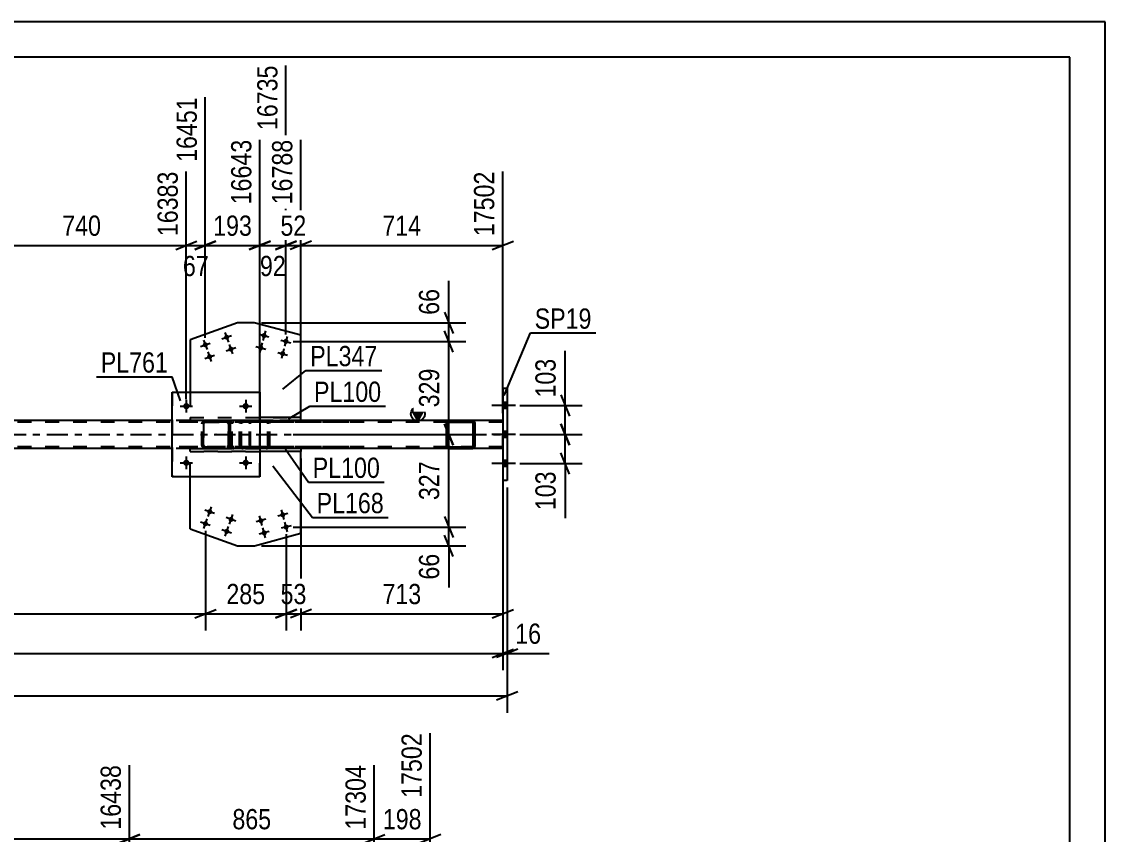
# Model space of a CAD drawing. Header units: millimetres. Extents: x 0 to 841, y 0 to 594.
# Drawn here: x 687.8 to 841, y 479.1 to 594 of the extents above; entities that cross this region are included whole.
import ezdxf

# ---------------------------------------------------------------- set-up
doc = ezdxf.new("R2010")
doc.units = ezdxf.units.MM
doc.linetypes.add('DXK_LINE_DOT2', pattern=[3.9198, 1.9599, -1.9599])
doc.linetypes.add('DXK_LINE_DOT3', pattern=[5.9187, 2.979, -0.9799, 0.9799, -0.9799])
doc.styles.add('Arial Narrow', font='ARIALN.TTF', dxfattribs={"height": 0.2})

# ---------------------------------------------------------------- blocks, each defined once
blk = doc.blocks.new('Unknown-122570569-1133')
at = {"color": 5, "linetype": 'Continuous'}
for p, q in [((841, 594), (0, 594)), ((841, 0), (841, 594)), ((836, 589), (5, 589)), ((836, 5), (836, 589))]:
    blk.add_line(p, q, dxfattribs=at)
blk = doc.blocks.new('Bolt-122570569-3919 - 3910')
at = {"linetype": 'Continuous'}
for points in [[(710.62, 531.62), (710.63, 531.72), (710.66, 531.8), (710.71, 531.88), (710.77, 531.95), (710.84, 532.01), (710.93, 532.04), (711.02, 532.06), (711.11, 532.06), (711.2, 532.04), (711.28, 532.01), (711.36, 531.95), (711.42, 531.88), (711.46, 531.8), (711.49, 531.72), (711.5, 531.62), (711.49, 531.53), (711.46, 531.45), (711.42, 531.37), (711.36, 531.3), (711.28, 531.24), (711.2, 531.21), (711.11, 531.19), (711.02, 531.19), (710.93, 531.21), (710.84, 531.24), (710.77, 531.3), (710.71, 531.37), (710.66, 531.45), (710.63, 531.53)], [(719.02, 531.62), (719.03, 531.72), (719.06, 531.8), (719.11, 531.88), (719.17, 531.95), (719.24, 532.01), (719.33, 532.04), (719.42, 532.06), (719.51, 532.06), (719.6, 532.04), (719.68, 532.01), (719.76, 531.95), (719.82, 531.88), (719.86, 531.8), (719.89, 531.72), (719.9, 531.62), (719.89, 531.53), (719.86, 531.45), (719.82, 531.37), (719.76, 531.3), (719.68, 531.24), (719.6, 531.21), (719.51, 531.19), (719.42, 531.19), (719.33, 531.21), (719.24, 531.24), (719.17, 531.3), (719.11, 531.37), (719.06, 531.45), (719.03, 531.53)]]:
    blk.add_hatch(color=1, dxfattribs=at).paths.add_polyline_path(points)
at = {"color": 1, "linetype": 'Continuous'}
for p, q in [((711.06, 532.5), (711.06, 530.74)), ((719.46, 532.5), (719.46, 530.74)), ((710.18, 531.62), (711.94, 531.62)), ((718.58, 531.62), (720.34, 531.62))]:
    blk.add_line(p, q, dxfattribs=at)
blk = doc.blocks.new('Part-122570569-3924 - 3910')
at = {"color": 2, "linetype": 'Continuous'}
for p, q in [((709.06, 529.62), (709.06, 541.62)), ((709.06, 541.62), (709.06, 541.62)), ((709.06, 541.62), (721.46, 541.62)), ((721.46, 541.62), (721.46, 529.62)), ((709.06, 529.62), (709.06, 529.62)), ((721.46, 529.62), (709.06, 529.62))]:
    blk.add_line(p, q, dxfattribs=at)
at = {"color": 7, "linetype": 'DXK_LINE_DOT2'}
for p, q in [((709.06, 541.62), (709.06, 529.62)), ((709.06, 541.62), (709.06, 541.62)), ((721.46, 529.62), (721.46, 541.62)), ((709.06, 529.62), (709.06, 529.62))]:
    blk.add_line(p, q, dxfattribs=at)
blk = doc.blocks.new('Part-122570569-3925 - 3910')
at = {"color": 7, "linetype": 'DXK_LINE_DOT2'}
for p, q in [((713.26, 537.14), (713.29, 537.33)), ((713.3, 537.33), (713.26, 537.14)), ((713.26, 534.1), (713.26, 537.14)), ((713.26, 537.14), (713.26, 537.14)), ((713.26, 534.1), (713.26, 537.14)), ((713.5, 537.14), (713.52, 537.24)), ((713.52, 537.24), (713.5, 537.14)), ((713.5, 534.1), (713.5, 537.14)), ((713.5, 537.14), (713.5, 537.14)), ((713.5, 537.14), (713.5, 534.1)), ((713.52, 537.24), (713.57, 537.31)), ((713.57, 537.31), (713.52, 537.24)), ((713.55, 537.59), (713.74, 537.62)), ((713.74, 537.62), (713.56, 537.59)), ((713.57, 537.31), (713.65, 537.37)), ((713.65, 537.37), (713.57, 537.31)), ((713.65, 537.37), (713.74, 537.38)), ((713.74, 537.38), (713.65, 537.37)), ((713.74, 537.62), (716.78, 537.62)), ((713.74, 537.62), (713.74, 537.62)), ((713.74, 537.62), (716.78, 537.62)), ((713.74, 537.38), (716.78, 537.38)), ((713.74, 537.38), (713.74, 537.38)), ((716.78, 537.38), (713.74, 537.38)), ((716.78, 537.62), (716.78, 537.62)), ((716.78, 537.62), (716.96, 537.59)), ((716.97, 537.59), (716.78, 537.62)), ((716.78, 537.38), (716.78, 537.38)), ((716.78, 537.38), (716.87, 537.37)), ((716.87, 537.37), (716.78, 537.38)), ((716.87, 537.37), (716.87, 537.37)), ((716.87, 537.37), (716.95, 537.31)), ((716.95, 537.31), (716.87, 537.37)), ((716.95, 537.31), (717, 537.24)), ((717, 537.24), (716.95, 537.31)), ((717, 537.24), (717.02, 537.14)), ((717.02, 537.14), (717, 537.24)), ((717.02, 534.1), (717.02, 537.14)), ((717.02, 537.14), (717.02, 537.14)), ((717.02, 537.14), (717.02, 534.1)), ((717.22, 537.33), (717.26, 537.14)), ((717.26, 537.14), (717.23, 537.33)), ((717.26, 534.1), (717.26, 537.14)), ((717.26, 537.14), (717.26, 537.14)), ((717.26, 537.14), (717.26, 534.1)), ((713.26, 534.1), (713.26, 534.1)), ((713.29, 533.92), (713.26, 534.1)), ((713.26, 534.1), (713.3, 533.92)), ((713.5, 534.1), (713.5, 534.1)), ((713.52, 534.01), (713.5, 534.1)), ((713.5, 534.1), (713.52, 534.01)), ((713.57, 533.93), (713.52, 534.01)), ((713.52, 534.01), (713.57, 533.93)), ((713.55, 533.66), (713.56, 533.66)), ((713.74, 533.62), (713.55, 533.66)), ((713.56, 533.66), (713.74, 533.62)), ((713.65, 533.88), (713.57, 533.93)), ((713.57, 533.93), (713.65, 533.88)), ((713.74, 533.86), (713.65, 533.88)), ((713.65, 533.88), (713.74, 533.86)), ((713.74, 533.86), (716.78, 533.86)), ((713.74, 533.86), (713.74, 533.86)), ((713.74, 533.86), (716.78, 533.86)), ((713.74, 533.62), (716.78, 533.62)), ((713.74, 533.62), (713.74, 533.62)), ((713.74, 533.62), (716.78, 533.62)), ((716.87, 533.88), (716.78, 533.86)), ((716.78, 533.86), (716.87, 533.88)), ((716.78, 533.86), (716.78, 533.86)), ((716.96, 533.66), (716.78, 533.62)), ((716.78, 533.62), (716.97, 533.66)), ((716.78, 533.62), (716.78, 533.62)), ((716.95, 533.93), (716.87, 533.88)), ((716.87, 533.88), (716.95, 533.93)), ((717, 534.01), (716.95, 533.93)), ((716.95, 533.93), (717, 534.01)), ((717.02, 534.1), (717, 534.01)), ((717, 534.01), (717.02, 534.1)), ((717.02, 534.1), (717.02, 534.1)), ((717.26, 534.1), (717.22, 533.92)), ((717.23, 533.92), (717.26, 534.1)), ((717.26, 534.1), (717.26, 534.1))]:
    blk.add_line(p, q, dxfattribs=at)
at = {"color": 7, "linetype": 'DXK_LINE_DOT3'}
blk.add_line((715.27, 535.62), (715.25, 535.63), dxfattribs=at)
at = {"color": 7, "linetype": 'DXK_LINE_DOT2'}
for centre, start, end in [((713.74, 537.14), 112.5, 157.5), ((713.74, 537.14), 112.5, 157.5), ((716.78, 537.14), 22.5, 67.5), ((716.78, 537.14), 22.5, 67.5), ((713.74, 534.1), 202.5, 247.5), ((713.74, 534.1), 202.5, 247.5), ((716.78, 534.1), 292.5, 337.5), ((716.78, 534.1), 292.5, 337.5)]:
    blk.add_arc(centre, 0.48, start, end, dxfattribs=at)
blk = doc.blocks.new('Bolt-122570569-3942 - 3910')
at = {"linetype": 'Continuous'}
for points in [[(710.62, 539.62), (710.63, 539.72), (710.66, 539.8), (710.71, 539.88), (710.77, 539.95), (710.84, 540.01), (710.93, 540.04), (711.02, 540.06), (711.11, 540.06), (711.2, 540.04), (711.28, 540.01), (711.36, 539.95), (711.42, 539.88), (711.46, 539.8), (711.49, 539.72), (711.5, 539.62), (711.49, 539.53), (711.46, 539.45), (711.42, 539.37), (711.36, 539.3), (711.28, 539.24), (711.2, 539.21), (711.11, 539.19), (711.02, 539.19), (710.93, 539.21), (710.84, 539.24), (710.77, 539.3), (710.71, 539.37), (710.66, 539.45), (710.63, 539.53)], [(719.02, 539.62), (719.03, 539.72), (719.06, 539.8), (719.11, 539.88), (719.17, 539.95), (719.24, 540.01), (719.33, 540.04), (719.42, 540.06), (719.51, 540.06), (719.6, 540.04), (719.68, 540.01), (719.76, 539.95), (719.82, 539.88), (719.86, 539.8), (719.89, 539.72), (719.9, 539.62), (719.89, 539.53), (719.86, 539.45), (719.82, 539.37), (719.76, 539.3), (719.68, 539.24), (719.6, 539.21), (719.51, 539.19), (719.42, 539.19), (719.33, 539.21), (719.24, 539.24), (719.17, 539.3), (719.11, 539.37), (719.06, 539.45), (719.03, 539.53)]]:
    blk.add_hatch(color=1, dxfattribs=at).paths.add_polyline_path(points)
at = {"color": 1, "linetype": 'Continuous'}
for p, q in [((710.18, 539.62), (711.94, 539.62)), ((711.06, 540.5), (711.06, 538.74)), ((718.58, 539.62), (720.34, 539.62)), ((719.46, 540.5), (719.46, 538.74))]:
    blk.add_line(p, q, dxfattribs=at)
blk = doc.blocks.new('Part-122570569-3944 - 3910')
at = {"color": 2, "linetype": 'Continuous'}
for p, q in [((747.87, 537.14), (747.91, 537.33)), ((747.87, 537.14), (747.88, 537.14)), ((747.87, 534.1), (747.87, 537.14)), ((747.91, 537.33), (747.88, 537.14)), ((747.88, 534.1), (747.88, 537.14)), ((748.12, 537.14), (748.14, 537.24)), ((748.12, 534.1), (748.12, 537.14)), ((748.14, 537.24), (748.19, 537.31)), ((748.17, 537.59), (748.35, 537.62)), ((748.36, 537.62), (748.17, 537.59)), ((748.19, 537.31), (748.27, 537.37)), ((748.27, 537.37), (748.36, 537.38)), ((748.36, 537.62), (748.35, 537.62)), ((748.35, 537.62), (751.39, 537.62)), ((748.36, 537.62), (751.4, 537.62)), ((748.36, 537.38), (751.4, 537.38)), ((751.39, 537.62), (751.4, 537.62)), ((751.39, 537.62), (751.4, 537.62)), ((751.58, 537.59), (751.4, 537.62)), ((751.4, 537.38), (751.49, 537.37)), ((751.49, 537.37), (751.57, 537.31)), ((751.56, 537.31), (751.49, 537.37)), ((751.62, 537.24), (751.56, 537.31)), ((751.57, 537.31), (751.62, 537.24)), ((751.62, 537.24), (751.64, 537.14)), ((751.63, 537.14), (751.62, 537.24)), ((751.63, 537.14), (751.64, 537.14)), ((751.63, 534.1), (751.63, 537.14)), ((751.64, 534.1), (751.64, 537.14)), ((751.88, 537.14), (751.84, 537.33)), ((751.88, 534.1), (751.88, 537.14)), ((747.88, 534.1), (747.87, 534.1)), ((747.91, 533.92), (747.87, 534.1)), ((747.88, 534.1), (747.91, 533.92)), ((748.14, 534.01), (748.12, 534.1)), ((748.19, 533.93), (748.14, 534.01)), ((748.17, 533.66), (748.17, 533.66)), ((748.17, 533.66), (748.17, 533.66)), ((748.17, 533.66), (748.36, 533.62)), ((748.27, 533.88), (748.19, 533.93)), ((748.36, 533.86), (748.27, 533.88)), ((748.35, 533.86), (751.39, 533.86)), ((748.36, 533.86), (751.4, 533.86)), ((748.36, 533.62), (751.4, 533.62)), ((751.39, 533.86), (751.49, 533.88)), ((751.39, 533.86), (751.4, 533.86)), ((751.49, 533.88), (751.4, 533.86)), ((751.4, 533.62), (751.58, 533.66)), ((751.57, 533.93), (751.49, 533.88)), ((751.49, 533.88), (751.56, 533.93)), ((751.56, 533.93), (751.62, 534.01)), ((751.62, 534.01), (751.57, 533.93)), ((751.64, 534.1), (751.62, 534.01)), ((751.62, 534.01), (751.63, 534.1)), ((751.63, 534.1), (751.64, 534.1)), ((751.84, 533.92), (751.88, 534.1))]:
    blk.add_line(p, q, dxfattribs=at)
at = {"color": 7, "linetype": 'DXK_LINE_DOT2'}
for p, q in [((748.13, 537.24), (748.11, 537.14)), ((748.12, 537.14), (748.11, 537.14)), ((748.11, 537.14), (748.11, 534.1)), ((748.18, 537.31), (748.13, 537.24)), ((748.26, 537.37), (748.18, 537.31)), ((748.35, 537.38), (748.26, 537.37)), ((748.35, 537.38), (748.36, 537.38)), ((751.39, 537.38), (748.35, 537.38)), ((751.4, 537.38), (751.39, 537.38)), ((751.4, 537.38), (751.39, 537.38)), ((751.4, 537.62), (751.58, 537.59)), ((751.49, 537.37), (751.49, 537.37)), ((751.84, 537.33), (751.87, 537.14)), ((751.87, 537.14), (751.88, 537.14)), ((751.87, 537.14), (751.87, 534.1)), ((748.11, 534.1), (748.12, 534.1)), ((748.11, 534.1), (748.13, 534.01)), ((748.13, 534.01), (748.18, 533.93)), ((748.35, 533.62), (748.17, 533.66)), ((748.18, 533.93), (748.26, 533.88)), ((748.26, 533.88), (748.27, 533.88)), ((748.36, 533.86), (748.35, 533.86)), ((748.36, 533.62), (748.35, 533.62)), ((748.35, 533.62), (751.39, 533.62)), ((751.58, 533.66), (751.39, 533.62)), ((751.39, 533.62), (751.4, 533.62)), ((751.63, 534.1), (751.63, 534.1)), ((751.87, 534.1), (751.84, 533.92)), ((751.87, 534.1), (751.88, 534.1))]:
    blk.add_line(p, q, dxfattribs=at)
at = {"color": 7, "linetype": 'DXK_LINE_DOT3'}
blk.add_line((749.88, 535.62), (749.87, 535.63), dxfattribs=at)
at = {"color": 2, "linetype": 'Continuous'}
for centre, start, end in [((748.35, 537.14), 112.4998, 157.4998), ((748.36, 537.14), 112.4998, 157.4998), ((751.4, 537.14), 22.4998, 67.4998), ((748.35, 534.1), 202.4998, 247.4998), ((748.36, 534.1), 202.4998, 247.4998), ((751.4, 534.1), 292.4998, 337.4998)]:
    blk.add_arc(centre, 0.48, start, end, dxfattribs=at)
at = {"color": 7, "linetype": 'DXK_LINE_DOT2'}
for centre, start, end in [((751.39, 537.14), 22.4998, 67.4998), ((751.39, 534.1), 292.4998, 337.4998)]:
    blk.add_arc(centre, 0.48, start, end, dxfattribs=at)
blk = doc.blocks.new('Part-122570569-4012 - 3910')
at = {"color": 2, "linetype": 'Continuous'}
for p, q in [((756.44, 542.12), (755.8, 542.12)), ((755.8, 542.12), (755.8, 529.12)), ((756.44, 542.12), (756.44, 529.12)), ((756.44, 529.12), (755.8, 529.12))]:
    blk.add_line(p, q, dxfattribs=at)
blk = doc.blocks.new('Bolt-122570569-4052 - 3910')
at = {"linetype": 'Continuous'}
for points in [[(724.36, 524.18, -1), (725.05, 524.36, -1)], [(721.27, 523.35, -1), (721.96, 523.53, -1)], [(724.82, 522.44, -1), (725.52, 522.63, -1)], [(721.73, 521.61, -1), (722.43, 521.8, -1)]]:
    blk.add_hatch(color=1, dxfattribs=at).paths.add_polyline_path(points)
at = {"color": 1, "linetype": 'Continuous'}
for p, q in [((721.8, 522.75), (721.43, 524.14)), ((725.4, 524.46), (724.01, 524.08)), ((724.89, 523.58), (724.52, 524.97)), ((722.31, 523.63), (720.92, 523.25)), ((725.87, 522.72), (724.48, 522.35)), ((725.36, 521.84), (724.98, 523.23)), ((722.78, 521.89), (721.38, 521.52)), ((722.27, 521.01), (721.89, 522.4))]:
    blk.add_line(p, q, dxfattribs=at)
blk = doc.blocks.new('Bolt-122570569-4053 - 3910')
at = {"linetype": 'Continuous'}
for points in [[(714.04, 524.82, -1), (714.72, 524.57, -1)], [(713.43, 523.12, -1), (714.11, 522.88, -1)], [(717.05, 523.73, -1), (717.73, 523.49, -1)], [(716.44, 522.04, -1), (717.12, 521.8, -1)]]:
    blk.add_hatch(color=1, dxfattribs=at).paths.add_polyline_path(points)
at = {"color": 1, "linetype": 'Continuous'}
for p, q in [((715.05, 524.45), (713.7, 524.94)), ((714.13, 524.02), (714.62, 525.37)), ((717.15, 522.94), (717.63, 524.29)), ((714.45, 522.76), (713.09, 523.24)), ((713.53, 522.32), (714.01, 523.68)), ((716.54, 521.24), (717.02, 522.6)), ((718.07, 523.37), (716.71, 523.86)), ((717.46, 521.68), (716.1, 522.16))]:
    blk.add_line(p, q, dxfattribs=at)
blk = doc.blocks.new('Part-122570569-4068 - 3910')
at = {"color": 7, "linetype": 'DXK_LINE_DOT2'}
for p, q in [((711.6, 533.22), (711.6, 533.62)), ((711.6, 533.62), (721.46, 533.62)), ((711.6, 533.22), (721.46, 533.22))]:
    blk.add_line(p, q, dxfattribs=at)
at = {"color": 2, "linetype": 'Continuous'}
for p, q in [((727.27, 533.62), (721.46, 533.62)), ((727.27, 533.22), (721.46, 533.22)), ((727.27, 533.62), (727.27, 533.22))]:
    blk.add_line(p, q, dxfattribs=at)
blk = doc.blocks.new('Part-122570569-4073 - 3910')
at = {"color": 7, "linetype": 'DXK_LINE_DOT2'}
for p in [(727.27, 533.22), (711.6, 529.62)]:
    blk.add_line(p, (711.6, 533.22), dxfattribs=at)
at = {"color": 2, "linetype": 'Continuous'}
for p, q in [((727.27, 521.65), (727.27, 533.22)), ((711.6, 522.29), (711.6, 529.62)), ((711.6, 522.29), (718.31, 519.88)), ((720.71, 519.88), (727.27, 521.65)), ((718.31, 519.88), (720.71, 519.88))]:
    blk.add_line(p, q, dxfattribs=at)
blk = doc.blocks.new('Bolt-122570569-4079 - 3910')
at = {"linetype": 'Continuous'}
for points in [[(722.4, 549.51, -1), (721.71, 549.7, -1)], [(725.5, 548.69, -1), (724.8, 548.88, -1)], [(721.94, 547.77, -1), (721.24, 547.96, -1)], [(725.03, 546.95, -1), (724.34, 547.14, -1)]]:
    blk.add_hatch(color=1, dxfattribs=at).paths.add_polyline_path(points)
at = {"color": 1, "linetype": 'Continuous'}
for p, q in [((722.24, 550.3), (721.87, 548.91)), ((721.36, 549.79), (722.75, 549.42)), ((721.78, 548.56), (721.41, 547.17)), ((724.45, 548.97), (725.84, 548.6)), ((725.33, 549.48), (724.96, 548.09)), ((720.9, 548.05), (722.29, 547.68)), ((723.99, 547.23), (725.38, 546.86)), ((724.87, 547.74), (724.5, 546.35))]:
    blk.add_line(p, q, dxfattribs=at)
blk = doc.blocks.new('Bolt-122570569-4080 - 3910')
at = {"linetype": 'Continuous'}
for points in [[(714.09, 548.42, -1), (713.41, 548.18, -1)], [(717.1, 549.5, -1), (716.43, 549.26, -1)], [(717.71, 547.81, -1), (717.03, 547.57, -1)], [(714.7, 546.73, -1), (714.02, 546.49, -1)]]:
    blk.add_hatch(color=1, dxfattribs=at).paths.add_polyline_path(points)
at = {"color": 1, "linetype": 'Continuous'}
for p, q in [((716.52, 550.06), (717.01, 548.7)), ((713.07, 548.06), (714.43, 548.55)), ((713.51, 548.98), (713.99, 547.62)), ((716.09, 549.14), (717.44, 549.62)), ((714.12, 547.29), (714.6, 545.93)), ((716.69, 547.44), (718.05, 547.93)), ((717.13, 548.37), (717.61, 547.01)), ((713.68, 546.37), (715.04, 546.85))]:
    blk.add_line(p, q, dxfattribs=at)
blk = doc.blocks.new('Part-122570569-4085 - 3910')
at = {"color": 7, "linetype": 'DXK_LINE_DOT2'}
for p, q in [((711.59, 538.02), (711.59, 537.62)), ((711.59, 538.02), (721.46, 538.02)), ((721.46, 537.62), (711.59, 537.62))]:
    blk.add_line(p, q, dxfattribs=at)
at = {"color": 2, "linetype": 'Continuous'}
for p, q in [((727.25, 538.02), (721.46, 538.02)), ((727.25, 537.62), (727.25, 538.02)), ((721.46, 537.62), (727.25, 537.62))]:
    blk.add_line(p, q, dxfattribs=at)
blk = doc.blocks.new('Part-122570569-4090 - 3910')
at = {"color": 2, "linetype": 'Continuous'}
for p, q in [((718.3, 551.42), (711.59, 549.01)), ((720.67, 551.42), (718.3, 551.42)), ((727.25, 549.67), (720.67, 551.42)), ((711.59, 549.01), (711.59, 541.62)), ((727.25, 538.02), (727.25, 549.67))]:
    blk.add_line(p, q, dxfattribs=at)
at = {"color": 7, "linetype": 'DXK_LINE_DOT2'}
for p, q in [((711.59, 541.62), (711.59, 538.02)), ((711.59, 538.02), (727.25, 538.02))]:
    blk.add_line(p, q, dxfattribs=at)
blk = doc.blocks.new('Bolt-122570569-4122 - 3910')
at = {"linetype": 'Continuous'}
for points in [[(756.44, 539.28), (756.44, 540.16), (755.8, 540.16), (755.8, 539.28)], [(756.44, 539.28), (756.44, 540.16), (755.8, 540.16), (755.8, 539.28)], [(756.44, 539.28), (756.44, 540.16), (755.8, 540.16), (755.8, 539.28)], [(756.44, 535.18), (756.44, 536.06), (755.8, 536.06), (755.8, 535.18)], [(756.44, 535.18), (756.44, 536.06), (755.8, 536.06), (755.8, 535.18)], [(756.44, 531.08), (756.44, 531.96), (755.8, 531.96), (755.8, 531.08)], [(756.44, 531.08), (756.44, 531.96), (755.8, 531.96), (755.8, 531.08)], [(756.44, 531.08), (756.44, 531.96), (755.8, 531.96), (755.8, 531.08)]]:
    blk.add_hatch(color=1, dxfattribs=at).paths.add_polyline_path(points)
at = {"color": 1, "linetype": 'Continuous'}
for p, q in [((757.6, 539.72), (754.28, 539.72)), ((757.6, 539.72), (754.28, 539.72)), ((757.6, 539.72), (754.28, 539.72)), ((756.44, 540.16), (755.8, 540.16)), ((756.44, 540.16), (755.8, 540.16)), ((756.44, 540.16), (755.8, 540.16)), ((756.44, 539.28), (755.8, 539.28)), ((756.44, 539.28), (755.8, 539.28)), ((756.44, 539.28), (755.8, 539.28)), ((757.6, 535.62), (754.28, 535.62)), ((757.6, 535.62), (754.28, 535.62)), ((756.44, 536.06), (755.8, 536.06)), ((756.44, 536.06), (755.8, 536.06)), ((756.44, 535.18), (755.8, 535.18)), ((756.44, 535.18), (755.8, 535.18)), ((756.44, 531.96), (755.8, 531.96)), ((756.44, 531.96), (755.8, 531.96)), ((756.44, 531.96), (755.8, 531.96)), ((757.6, 531.52), (754.28, 531.52)), ((757.6, 531.52), (754.28, 531.52)), ((757.6, 531.52), (754.28, 531.52)), ((756.44, 531.08), (755.8, 531.08)), ((756.44, 531.08), (755.8, 531.08)), ((756.44, 531.08), (755.8, 531.08))]:
    blk.add_line(p, q, dxfattribs=at)
blk = doc.blocks.new('Part-122570569-4144 - 3910')
at = {"color": 7, "linetype": 'DXK_LINE_DOT2'}
for p, q in [((719.87, 537.62), (707.71, 537.62)), ((719.87, 537.38), (707.71, 537.38)), ((717.32, 537.33), (717.28, 537.14)), ((717.28, 534.1), (717.28, 537.14)), ((717.53, 537.14), (717.55, 537.24)), ((717.53, 534.1), (717.53, 537.14)), ((717.55, 537.24), (717.6, 537.31)), ((717.78, 537.62), (717.59, 537.59)), ((717.6, 537.31), (717.68, 537.37)), ((717.68, 537.37), (717.78, 537.38)), ((718.59, 537.38), (718.59, 537.62)), ((719.97, 537.59), (719.87, 537.62)), ((719.87, 537.38), (719.92, 537.37)), ((719.92, 537.37), (719.97, 537.31)), ((720.06, 537.48), (719.97, 537.59)), ((719.97, 537.31), (720, 537.24)), ((720, 537.24), (720.01, 537.14)), ((720.01, 534.1), (720.01, 537.14)), ((720.12, 537.33), (720.06, 537.48)), ((720.14, 537.14), (720.12, 537.33)), ((720.14, 534.1), (720.14, 537.14)), ((719.87, 533.86), (707.71, 533.86)), ((719.87, 533.62), (707.71, 533.62)), ((717.28, 534.1), (717.32, 533.92)), ((717.55, 534.01), (717.53, 534.1)), ((717.6, 533.93), (717.55, 534.01)), ((717.59, 533.66), (717.78, 533.62)), ((717.68, 533.88), (717.6, 533.93)), ((717.78, 533.86), (717.68, 533.88)), ((718.59, 533.62), (718.59, 533.86)), ((719.92, 533.88), (719.87, 533.86)), ((719.87, 533.62), (719.97, 533.66)), ((719.97, 533.93), (719.92, 533.88)), ((720, 534.01), (719.97, 533.93)), ((719.97, 533.66), (720.06, 533.77)), ((720.01, 534.1), (720, 534.01)), ((720.06, 533.77), (720.12, 533.92)), ((720.12, 533.92), (720.14, 534.1))]:
    blk.add_line(p, q, dxfattribs=at)
for centre, start, end in [((717.77, 537.13), 111.1941, 156.1506), ((717.77, 534.12), 203.8494, 248.8059)]:
    blk.add_arc(centre, 0.492, start, end, dxfattribs=at)
blk = doc.blocks.new('Part-122570569-4181 - 3910')
at = {"linetype": 'Continuous'}
blk.add_hatch(color=2, dxfattribs=at).paths.add_polyline_path([(743.8, 537.62), (743, 539.02), (744.6, 539.02)])
at = {"color": 2, "linetype": 'Continuous'}
for p, q in [((743.8, 537.62), (743, 539.02)), ((743, 539.02), (744.6, 539.02)), ((744.6, 539.02), (743.8, 537.62)), ((709.06, 537.62), (681.46, 537.62)), ((755.8, 537.62), (727.25, 537.62)), ((709.06, 533.62), (681.46, 533.62)), ((748.35, 533.62), (727.27, 533.62)), ((755.8, 533.62), (751.4, 533.62))]:
    blk.add_line(p, q, dxfattribs=at)
at = {"color": 7, "linetype": 'DXK_LINE_DOT2'}
for p, q in [((755.8, 537.38), (99.47, 537.38)), ((727.25, 537.62), (709.06, 537.62)), ((755.8, 533.62), (755.8, 537.62)), ((755.8, 533.86), (99.47, 533.86)), ((727.27, 533.62), (709.06, 533.62)), ((751.4, 533.62), (748.35, 533.62))]:
    blk.add_line(p, q, dxfattribs=at)
at = {"color": 7, "linetype": 'DXK_LINE_DOT3'}
blk.add_line((99.47, 535.62), (755.8, 535.62), dxfattribs=at)
at = {"color": 2, "linetype": 'Continuous'}
blk.add_circle((743.8, 538.52), 1, dxfattribs=at)
blk = doc.blocks.new('Part-122570569-4186 - 3910')
at = {"color": 7, "linetype": 'DXK_LINE_DOT2'}
for p, q in [((718.63, 537.33), (718.59, 537.14)), ((718.59, 534.1), (718.59, 537.14)), ((718.85, 537.14), (718.87, 537.24)), ((718.85, 534.1), (718.85, 537.14)), ((718.87, 537.24), (718.92, 537.31)), ((719.11, 537.62), (718.91, 537.59)), ((718.92, 537.31), (719.01, 537.37)), ((719.01, 537.37), (719.11, 537.38)), ((734.09, 537.62), (719.11, 537.62)), ((734.09, 537.38), (719.11, 537.38)), ((722.54, 537.59), (722.34, 537.62)), ((722.34, 537.38), (722.44, 537.37)), ((722.44, 537.37), (722.52, 537.31)), ((722.52, 537.31), (722.58, 537.24)), ((722.58, 537.24), (722.6, 537.14)), ((722.6, 534.1), (722.6, 537.14)), ((722.82, 537.31), (722.81, 537.33)), ((722.85, 537.14), (722.82, 537.31)), ((722.85, 534.1), (722.85, 537.14)), ((718.59, 534.1), (718.63, 533.92)), ((718.87, 534.01), (718.85, 534.1)), ((718.92, 533.93), (718.87, 534.01)), ((718.91, 533.66), (719.11, 533.62)), ((719.01, 533.88), (718.92, 533.93)), ((719.11, 533.86), (719.01, 533.88)), ((734.09, 533.86), (719.11, 533.86)), ((734.09, 533.62), (719.11, 533.62)), ((722.44, 533.88), (722.34, 533.86)), ((722.34, 533.62), (722.54, 533.66)), ((722.52, 533.93), (722.44, 533.88)), ((722.58, 534.01), (722.52, 533.93)), ((722.6, 534.1), (722.58, 534.01)), ((722.81, 533.92), (722.85, 534.1))]:
    blk.add_line(p, q, dxfattribs=at)
for centre, start, end in [((719.09, 537.12), 110.7583, 155.68), ((722.36, 537.12), 24.32, 69.2417), ((719.09, 534.13), 204.32, 249.2417), ((722.36, 534.13), 290.7583, 335.68)]:
    blk.add_arc(centre, 0.496, start, end, dxfattribs=at)
blk = doc.blocks.new('StraightDimension-122570569-16836 - 3910')
at = {"color": 7, "linetype": 'Continuous'}
for p, q in [((713.75, 549.3), (713.75, 583.31)), ((711.06, 540.62), (711.06, 572.81)), ((709.56, 561.77), (712.56, 562.97)), ((711.06, 562.37), (713.75, 562.37)), ((715.25, 562.97), (712.25, 561.77))]:
    blk.add_line(p, q, dxfattribs=at)
at = {"color": 0, "linetype": 'Continuous'}
blk.add_wipeout([(713.15, 583.91), (708.95, 583.91), (708.95, 573.57), (713.15, 573.57)], dxfattribs=at)
at = {"color": 0}
blk.add_wipeout([(714.84, 557.42), (714.84, 561.62), (709.98, 561.62), (709.98, 557.42)], dxfattribs=at)
at = {"color": 3, "linetype": 'Continuous', "style": 'Arial Narrow'}
blk.add_text('16451', height=2.863, rotation=90.0002, dxfattribs=at).set_placement((712.55, 574.17))
at = {"color": 3, "style": 'Arial Narrow'}
blk.add_text('67', height=2.863, dxfattribs=at).set_placement((710.58, 558.02))
blk = doc.blocks.new('StraightDimension-122570569-16834 - 3910')
at = {"color": 7, "linetype": 'Continuous'}
for p, q in [((725.15, 549.78), (725.15, 587.81)), ((721.46, 538.62), (721.46, 577.31)), ((719.96, 561.77), (722.96, 562.97)), ((721.46, 562.37), (725.15, 562.37)), ((726.65, 562.97), (723.65, 561.77))]:
    blk.add_line(p, q, dxfattribs=at)
at = {"color": 0, "linetype": 'Continuous'}
blk.add_wipeout([(724.55, 588.41), (720.35, 588.41), (720.35, 578.07), (724.55, 578.07)], dxfattribs=at)
at = {"color": 0}
blk.add_wipeout([(725.73, 557.42), (725.73, 561.62), (720.87, 561.62), (720.87, 557.42)], dxfattribs=at)
at = {"color": 3, "linetype": 'Continuous', "style": 'Arial Narrow'}
blk.add_text('16735', height=2.863, rotation=90.0002, dxfattribs=at).set_placement((723.95, 578.67))
at = {"color": 3, "style": 'Arial Narrow'}
blk.add_text('92', height=2.863, dxfattribs=at).set_placement((721.47, 558.02))
blk = doc.blocks.new('StraightDimension-122570569-16832 - 3910')
at = {"color": 7, "linetype": 'Continuous'}
for p, q in [((727.25, 539.02), (727.25, 577.31)), ((755.8, 538.62), (755.8, 572.81)), ((728.75, 562.97), (725.75, 561.77)), ((727.25, 562.37), (755.8, 562.37)), ((754.3, 561.77), (757.3, 562.97))]:
    blk.add_line(p, q, dxfattribs=at)
at = {"color": 0, "linetype": 'Continuous'}
blk.add_wipeout([(755.2, 573.41), (751, 573.41), (751, 563.07), (755.2, 563.07)], dxfattribs=at)
at = {"color": 0}
blk.add_wipeout([(744.87, 563.12), (744.87, 567.32), (738.18, 567.32), (738.18, 563.12)], dxfattribs=at)
at = {"color": 3, "linetype": 'Continuous', "style": 'Arial Narrow'}
blk.add_text('17502', height=2.863, rotation=90.0002, dxfattribs=at).set_placement((754.6, 563.67))
at = {"color": 3, "style": 'Arial Narrow'}
blk.add_text('714', height=2.863, dxfattribs=at).set_placement((738.78, 563.72))
blk = doc.blocks.new('StraightDimension-122570569-4485 - 3910')
at = {"color": 7, "linetype": 'Continuous'}
for p, q in [((747.57, 552.92), (748.77, 549.92)), ((721.67, 551.42), (750.57, 551.42)), ((748.77, 547.28), (747.57, 550.28)), ((748.17, 548.78), (748.17, 551.42)), ((726.15, 548.78), (750.57, 548.78))]:
    blk.add_line(p, q, dxfattribs=at)
at = {"color": 0}
blk.add_wipeout([(747.42, 556.8), (743.22, 556.8), (743.22, 551.95), (747.42, 551.95)], dxfattribs=at)
at = {"color": 7, "linetype": 'Continuous'}
blk.add_line((748.17, 551.42), (748.17, 557.33), dxfattribs=at)
blk.add_line((748.17, 551.42), (748.17, 557.33), dxfattribs=at)
at = {"color": 3, "style": 'Arial Narrow'}
blk.add_text('66', height=2.863, rotation=90.0002, dxfattribs=at).set_placement((746.82, 552.55))
blk = doc.blocks.new('StraightDimension-122570569-4251 - 3910')
at = {"color": 7, "linetype": 'Continuous'}
for p, q in [((764.03, 541.22), (765.23, 538.22)), ((758.21, 539.72), (767.03, 539.72)), ((764.63, 535.62), (764.63, 539.72)), ((765.23, 534.12), (764.03, 537.12)), ((758.21, 535.62), (767.03, 535.62))]:
    blk.add_line(p, q, dxfattribs=at)
at = {"color": 0}
blk.add_wipeout([(763.88, 546.93), (759.68, 546.93), (759.68, 540.25), (763.88, 540.25)], dxfattribs=at)
at = {"color": 7, "linetype": 'Continuous'}
blk.add_line((764.63, 539.72), (764.63, 547.46), dxfattribs=at)
blk.add_line((764.63, 539.72), (764.63, 547.46), dxfattribs=at)
at = {"color": 3, "style": 'Arial Narrow'}
blk.add_text('103', height=2.863, rotation=90.0002, dxfattribs=at).set_placement((763.28, 540.85))
blk = doc.blocks.new('StraightDimension-122570569-4267 - 3910')
at = {"color": 7, "linetype": 'Continuous'}
for p, q in [((764.03, 537.12), (765.23, 534.12)), ((758.21, 535.62), (767.03, 535.62)), ((764.63, 531.52), (764.63, 535.62)), ((765.23, 530.02), (764.03, 533.02)), ((758.21, 531.52), (767.03, 531.52))]:
    blk.add_line(p, q, dxfattribs=at)
at = {"color": 0}
blk.add_wipeout([(763.88, 531), (759.68, 531), (759.68, 524.32), (763.88, 524.32)], dxfattribs=at)
at = {"color": 7, "linetype": 'Continuous'}
blk.add_line((764.63, 531.52), (764.63, 523.79), dxfattribs=at)
blk.add_line((764.63, 531.52), (764.63, 523.79), dxfattribs=at)
at = {"color": 3, "style": 'Arial Narrow'}
blk.add_text('103', height=2.863, rotation=90.0002, dxfattribs=at).set_placement((763.28, 524.92))
blk = doc.blocks.new('StraightDimension-122570569-4443 - 3910')
at = {"color": 7, "linetype": 'Continuous'}
for p, q in [((748.77, 547.28), (747.57, 550.28)), ((726.15, 548.78), (750.57, 548.78)), ((748.17, 535.62), (748.17, 548.78)), ((747.57, 537.12), (748.77, 534.12)), ((726.16, 535.62), (750.57, 535.62))]:
    blk.add_line(p, q, dxfattribs=at)
at = {"color": 0}
blk.add_wipeout([(747.42, 545.55), (743.22, 545.55), (743.22, 538.86), (747.42, 538.86)], dxfattribs=at)
at = {"color": 3, "style": 'Arial Narrow'}
blk.add_text('329', height=2.863, rotation=90.0002, dxfattribs=at).set_placement((746.82, 539.46))
blk = doc.blocks.new('StraightDimension-122570569-4459 - 3910')
at = {"color": 7, "linetype": 'Continuous'}
for p, q in [((747.57, 524.03), (748.77, 521.03)), ((726.17, 522.53), (750.57, 522.53)), ((748.17, 519.88), (748.17, 522.53)), ((748.77, 518.38), (747.57, 521.38)), ((721.71, 519.88), (750.57, 519.88))]:
    blk.add_line(p, q, dxfattribs=at)
at = {"color": 0}
blk.add_wipeout([(747.42, 519.36), (743.22, 519.36), (743.22, 514.5), (747.42, 514.5)], dxfattribs=at)
at = {"color": 7, "linetype": 'Continuous'}
blk.add_line((748.17, 519.88), (748.17, 513.98), dxfattribs=at)
blk.add_line((748.17, 519.88), (748.17, 513.98), dxfattribs=at)
at = {"color": 3, "style": 'Arial Narrow'}
blk.add_text('66', height=2.863, rotation=90.0002, dxfattribs=at).set_placement((746.82, 515.1))
blk = doc.blocks.new('StraightDimension-122570569-4469 - 3910')
at = {"color": 7, "linetype": 'Continuous'}
for p, q in [((748.77, 534.12), (747.57, 537.12)), ((726.16, 535.62), (750.57, 535.62)), ((748.17, 522.53), (748.17, 535.62)), ((747.57, 524.03), (748.77, 521.03)), ((726.17, 522.53), (750.57, 522.53))]:
    blk.add_line(p, q, dxfattribs=at)
at = {"color": 0}
blk.add_wipeout([(747.42, 532.42), (743.22, 532.42), (743.22, 525.74), (747.42, 525.74)], dxfattribs=at)
at = {"color": 3, "style": 'Arial Narrow'}
blk.add_text('327', height=2.863, rotation=90.0002, dxfattribs=at).set_placement((746.82, 526.34))
blk = doc.blocks.new('StraightDimension-122570569-4570 - 3910')
at = {"color": 7, "linetype": 'Continuous'}
for p, q in [((756.44, 528.12), (756.44, 496.28)), ((63.4, 498.68), (756.44, 498.68)), ((754.94, 498.08), (757.94, 499.28))]:
    blk.add_line(p, q, dxfattribs=at)
blk = doc.blocks.new('StraightDimension-122570569-9627 - 3910')
at = {"color": 7, "linetype": 'Continuous'}
for p, q in [((755.8, 528.12), (755.8, 502.27)), ((756.44, 528.12), (756.44, 502.27)), ((754.3, 504.07), (757.3, 505.27)), ((757.94, 505.27), (754.94, 504.07)), ((755.8, 504.67), (756.44, 504.67))]:
    blk.add_line(p, q, dxfattribs=at)
at = {"color": 0}
blk.add_wipeout([(761.83, 505.42), (761.83, 509.62), (756.97, 509.62), (756.97, 505.42)], dxfattribs=at)
at = {"color": 7, "linetype": 'Continuous'}
blk.add_line((756.44, 504.67), (762.35, 504.67), dxfattribs=at)
blk.add_line((756.44, 504.67), (762.35, 504.67), dxfattribs=at)
at = {"color": 3, "style": 'Arial Narrow'}
blk.add_text('16', height=2.863, dxfattribs=at).set_placement((757.57, 506.02))
blk = doc.blocks.new('StraightDimension-122570569-9628 - 3910')
at = {"color": 7, "linetype": 'Continuous'}
for p, q in [((755.8, 528.12), (755.8, 502.27)), ((64.04, 504.67), (755.8, 504.67)), ((754.3, 504.07), (757.3, 505.27))]:
    blk.add_line(p, q, dxfattribs=at)
blk = doc.blocks.new('StraightDimension-122570569-16833 - 3910')
at = {"color": 7, "linetype": 'Continuous'}
for p, q in [((725.15, 549.78), (725.15, 587.81)), ((727.25, 539.02), (727.25, 577.31)), ((723.65, 561.77), (726.65, 562.97)), ((725.15, 562.37), (727.25, 562.37)), ((728.75, 562.97), (725.75, 561.77))]:
    blk.add_line(p, q, dxfattribs=at)
at = {"color": 0}
blk.add_wipeout([(728.63, 563.12), (728.63, 567.32), (723.77, 567.32), (723.77, 563.12)], dxfattribs=at)
at = {"color": 3, "style": 'Arial Narrow'}
blk.add_text('52', height=2.863, dxfattribs=at).set_placement((724.37, 563.72))
at = {"color": 0, "linetype": 'Continuous'}
blk.add_wipeout([(726.65, 577.91), (722.45, 577.91), (722.45, 567.57), (726.65, 567.57)], dxfattribs=at)
at = {"color": 3, "linetype": 'Continuous', "style": 'Arial Narrow'}
blk.add_text('16788', height=2.863, rotation=90.0002, dxfattribs=at).set_placement((726.05, 568.17))
blk = doc.blocks.new('StraightDimension-122570569-16835 - 3910')
at = {"color": 7, "linetype": 'Continuous'}
for p, q in [((713.75, 549.3), (713.75, 583.31)), ((721.46, 538.62), (721.46, 577.31)), ((712.25, 561.77), (715.25, 562.97)), ((713.75, 562.37), (721.46, 562.37)), ((722.96, 562.97), (719.96, 561.77))]:
    blk.add_line(p, q, dxfattribs=at)
at = {"color": 0}
blk.add_wipeout([(720.95, 563.12), (720.95, 567.32), (714.26, 567.32), (714.26, 563.12)], dxfattribs=at)
at = {"color": 3, "style": 'Arial Narrow'}
blk.add_text('193', height=2.863, dxfattribs=at).set_placement((714.86, 563.72))
at = {"color": 0, "linetype": 'Continuous'}
blk.add_wipeout([(720.86, 577.91), (716.66, 577.91), (716.66, 567.57), (720.86, 567.57)], dxfattribs=at)
at = {"color": 3, "linetype": 'Continuous', "style": 'Arial Narrow'}
blk.add_text('16643', height=2.863, rotation=90.0002, dxfattribs=at).set_placement((720.26, 568.17))
blk = doc.blocks.new('StraightDimension-122570569-16837 - 3910')
at = {"color": 7, "linetype": 'Continuous'}
for p, q in [((681.46, 538.62), (681.46, 577.31)), ((711.06, 540.62), (711.06, 572.81)), ((682.96, 562.97), (679.96, 561.77)), ((681.46, 562.37), (711.06, 562.37)), ((709.56, 561.77), (712.56, 562.97))]:
    blk.add_line(p, q, dxfattribs=at)
at = {"color": 0, "linetype": 'Continuous'}
blk.add_wipeout([(710.46, 573.41), (706.26, 573.41), (706.26, 563.07), (710.46, 563.07)], dxfattribs=at)
at = {"color": 0}
blk.add_wipeout([(699.6, 563.12), (699.6, 567.32), (692.92, 567.32), (692.92, 563.12)], dxfattribs=at)
at = {"color": 3, "linetype": 'Continuous', "style": 'Arial Narrow'}
blk.add_text('16383', height=2.863, rotation=90.0002, dxfattribs=at).set_placement((709.86, 563.67))
at = {"color": 3, "style": 'Arial Narrow'}
blk.add_text('740', height=2.863, dxfattribs=at).set_placement((693.52, 563.72))
blk = doc.blocks.new('StraightDimension-122570569-17249 - 3910')
at = {"color": 7, "linetype": 'Continuous'}
for p, q in [((727.27, 532.22), (727.27, 507.88)), ((755.8, 532.62), (755.8, 507.88)), ((728.77, 510.88), (725.77, 509.68)), ((727.27, 510.28), (755.8, 510.28)), ((754.3, 509.68), (757.3, 510.88))]:
    blk.add_line(p, q, dxfattribs=at)
at = {"color": 0}
blk.add_wipeout([(744.88, 511.03), (744.88, 515.23), (738.2, 515.23), (738.2, 511.03)], dxfattribs=at)
at = {"color": 3, "style": 'Arial Narrow'}
blk.add_text('713', height=2.863, dxfattribs=at).set_placement((738.8, 511.63))
blk = doc.blocks.new('StraightDimension-122570569-17250 - 3910')
at = {"color": 7, "linetype": 'Continuous'}
for p, q in [((727.27, 532.22), (727.27, 507.88)), ((725.17, 521.53), (725.17, 507.88)), ((723.67, 509.68), (726.67, 510.88)), ((725.17, 510.28), (727.27, 510.28)), ((728.77, 510.88), (725.77, 509.68))]:
    blk.add_line(p, q, dxfattribs=at)
at = {"color": 0}
blk.add_wipeout([(728.65, 511.03), (728.65, 515.23), (723.79, 515.23), (723.79, 511.03)], dxfattribs=at)
at = {"color": 3, "style": 'Arial Narrow'}
blk.add_text('53', height=2.863, dxfattribs=at).set_placement((724.39, 511.63))
blk = doc.blocks.new('StraightDimension-122570569-17251 - 3910')
at = {"color": 7, "linetype": 'Continuous'}
for p, q in [((713.77, 522), (713.77, 507.88)), ((725.17, 521.53), (725.17, 507.88)), ((712.27, 509.68), (715.27, 510.88)), ((713.77, 510.28), (725.17, 510.28)), ((726.67, 510.88), (723.67, 509.68))]:
    blk.add_line(p, q, dxfattribs=at)
at = {"color": 0}
blk.add_wipeout([(722.81, 511.03), (722.81, 515.23), (716.13, 515.23), (716.13, 511.03)], dxfattribs=at)
at = {"color": 3, "style": 'Arial Narrow'}
blk.add_text('285', height=2.863, dxfattribs=at).set_placement((716.73, 511.63))
blk = doc.blocks.new('StraightDimension-122570569-17252 - 3910')
at = {"color": 7, "linetype": 'Continuous'}
for p, q in [((640.91, 532.22), (640.91, 507.88)), ((713.77, 522), (713.77, 507.88)), ((642.41, 510.88), (639.41, 509.68)), ((640.91, 510.28), (713.77, 510.28)), ((712.27, 509.68), (715.27, 510.88))]:
    blk.add_line(p, q, dxfattribs=at)
at = {"color": 0}
blk.add_wipeout([(681.6, 511.03), (681.6, 515.23), (673.08, 515.23), (673.08, 511.03)], dxfattribs=at)
at = {"color": 3, "style": 'Arial Narrow'}
blk.add_text('1821', height=2.863, dxfattribs=at).set_placement((673.68, 511.63))
blk = doc.blocks.new('StraightDimension-122570569-17843 - 5143')
at = {"color": 7, "linetype": 'Continuous'}
for p, q in [((745.55, 425.76), (745.55, 493.38)), ((737.63, 441.36), (737.63, 488.88)), ((736.13, 477.84), (739.13, 479.04)), ((737.63, 478.44), (745.55, 478.44)), ((747.05, 479.04), (744.05, 477.84))]:
    blk.add_line(p, q, dxfattribs=at)
at = {"color": 0}
blk.add_wipeout([(744.93, 479.19), (744.93, 483.39), (738.25, 483.39), (738.25, 479.19)], dxfattribs=at)
at = {"color": 3, "style": 'Arial Narrow'}
blk.add_text('198', height=2.863, dxfattribs=at).set_placement((738.85, 479.79))
at = {"color": 0, "linetype": 'Continuous'}
blk.add_wipeout([(744.95, 493.98), (740.75, 493.98), (740.75, 483.64), (744.95, 483.64)], dxfattribs=at)
at = {"color": 3, "linetype": 'Continuous', "style": 'Arial Narrow'}
blk.add_text('17502', height=2.863, rotation=90.0002, dxfattribs=at).set_placement((744.35, 484.24))
blk = doc.blocks.new('StraightDimension-122570569-17844 - 5143')
at = {"color": 7, "linetype": 'Continuous'}
for p, q in [((703.01, 440.4), (703.01, 488.88)), ((737.63, 441.36), (737.63, 488.88)), ((704.51, 479.04), (701.51, 477.84)), ((703.01, 478.44), (737.63, 478.44)), ((736.13, 477.84), (739.13, 479.04))]:
    blk.add_line(p, q, dxfattribs=at)
at = {"color": 0, "linetype": 'Continuous'}
blk.add_wipeout([(737.03, 489.48), (732.83, 489.48), (732.83, 479.14), (737.03, 479.14)], dxfattribs=at)
at = {"color": 0}
blk.add_wipeout([(723.66, 479.19), (723.66, 483.39), (716.98, 483.39), (716.98, 479.19)], dxfattribs=at)
at = {"color": 3, "linetype": 'Continuous', "style": 'Arial Narrow'}
blk.add_text('17304', height=2.863, rotation=90.0002, dxfattribs=at).set_placement((736.43, 479.74))
at = {"color": 3, "style": 'Arial Narrow'}
blk.add_text('865', height=2.863, dxfattribs=at).set_placement((717.58, 479.79))
blk = doc.blocks.new('StraightDimension-122570569-17845 - 5143')
at = {"color": 7, "linetype": 'Continuous'}
for p, q in [((663.01, 440.4), (663.01, 488.88)), ((703.01, 440.4), (703.01, 488.88)), ((664.51, 479.04), (661.51, 477.84)), ((663.01, 478.44), (703.01, 478.44)), ((701.51, 477.84), (704.51, 479.04))]:
    blk.add_line(p, q, dxfattribs=at)
at = {"color": 0, "linetype": 'Continuous'}
blk.add_wipeout([(702.41, 489.48), (698.21, 489.48), (698.21, 479.14), (702.41, 479.14)], dxfattribs=at)
at = {"color": 0}
blk.add_wipeout([(687.27, 479.19), (687.27, 483.39), (678.75, 483.39), (678.75, 479.19)], dxfattribs=at)
at = {"color": 3, "linetype": 'Continuous', "style": 'Arial Narrow'}
blk.add_text('16438', height=2.863, rotation=90.0002, dxfattribs=at).set_placement((701.81, 479.74))
at = {"color": 3, "style": 'Arial Narrow'}
blk.add_text('1000', height=2.863, dxfattribs=at).set_placement((679.35, 479.79))
blk = doc.blocks.new('Mark-122570569-3920 - 3910')
at = {"color": 0}
blk.add_wipeout([(708.47, 544.37), (708.47, 547.37), (698.97, 547.37), (698.97, 544.37)], dxfattribs=at)
blk.add_wipeout([(708.47, 544.37), (708.47, 547.37), (698.97, 547.37), (698.97, 544.37)], dxfattribs=at)
at = {"color": 30, "linetype": 'Continuous'}
for p in [(698.37, 543.77), (710.23, 540.4)]:
    blk.add_line(p, (709.07, 543.77), dxfattribs=at)
at = {"color": 3, "style": 'Arial Narrow'}
blk.add_text('PL761', height=2.863, dxfattribs=at).set_placement((698.97, 544.37))
blk = doc.blocks.new('Mark-122570569-4008 - 3910')
at = {"color": 0}
blk.add_wipeout([(768.36, 550.58), (768.36, 553.58), (760.32, 553.58), (760.32, 550.58)], dxfattribs=at)
blk.add_wipeout([(768.36, 550.58), (768.36, 553.58), (760.32, 553.58), (760.32, 550.58)], dxfattribs=at)
at = {"color": 30, "linetype": 'Continuous'}
for p, q in [((755.98, 541.14), (759.72, 549.98)), ((759.72, 549.98), (768.96, 549.98))]:
    blk.add_line(p, q, dxfattribs=at)
at = {"color": 3, "style": 'Arial Narrow'}
blk.add_text('SP19', height=2.863, dxfattribs=at).set_placement((760.32, 550.58))
blk = doc.blocks.new('Mark-122570569-4064 - 3910')
at = {"color": 0}
blk.add_wipeout([(738.44, 529.48), (738.44, 532.48), (728.94, 532.48), (728.94, 529.48)], dxfattribs=at)
blk.add_wipeout([(738.44, 529.48), (738.44, 532.48), (728.94, 532.48), (728.94, 529.48)], dxfattribs=at)
at = {"color": 30, "linetype": 'Continuous'}
for p, q in [((725.08, 533.55), (728.34, 528.88)), ((728.34, 528.88), (739.04, 528.88))]:
    blk.add_line(p, q, dxfattribs=at)
at = {"color": 3, "style": 'Arial Narrow'}
blk.add_text('PL100', height=2.863, dxfattribs=at).set_placement((728.94, 529.48))
blk = doc.blocks.new('Mark-122570569-4069 - 3910')
at = {"color": 0}
blk.add_wipeout([(738.99, 524.49), (738.99, 527.49), (729.49, 527.49), (729.49, 524.49)], dxfattribs=at)
blk.add_wipeout([(738.99, 524.49), (738.99, 527.49), (729.49, 527.49), (729.49, 524.49)], dxfattribs=at)
at = {"color": 30, "linetype": 'Continuous'}
for p, q in [((723.29, 531.2), (728.89, 523.89)), ((728.89, 523.89), (739.59, 523.89))]:
    blk.add_line(p, q, dxfattribs=at)
at = {"color": 3, "style": 'Arial Narrow'}
blk.add_text('PL168', height=2.863, dxfattribs=at).set_placement((729.49, 524.49))
blk = doc.blocks.new('Mark-122570569-4081 - 3910')
at = {"color": 0}
blk.add_wipeout([(738.62, 540.23), (738.62, 543.23), (729.12, 543.23), (729.12, 540.23)], dxfattribs=at)
blk.add_wipeout([(738.62, 540.23), (738.62, 543.23), (729.12, 543.23), (729.12, 540.23)], dxfattribs=at)
at = {"color": 30, "linetype": 'Continuous'}
for p, q in [((725.51, 537.85), (728.52, 539.63)), ((728.52, 539.63), (739.22, 539.63))]:
    blk.add_line(p, q, dxfattribs=at)
at = {"color": 3, "style": 'Arial Narrow'}
blk.add_text('PL100', height=2.863, dxfattribs=at).set_placement((729.12, 540.23))
blk = doc.blocks.new('Mark-122570569-4086 - 3910')
at = {"color": 0}
blk.add_wipeout([(738.09, 545.28), (738.09, 548.28), (728.58, 548.28), (728.58, 545.28)], dxfattribs=at)
blk.add_wipeout([(738.09, 545.28), (738.09, 548.28), (728.58, 548.28), (728.58, 545.28)], dxfattribs=at)
at = {"color": 30, "linetype": 'Continuous'}
for p, q in [((724.71, 542.04), (727.98, 544.68)), ((727.98, 544.68), (738.69, 544.68))]:
    blk.add_line(p, q, dxfattribs=at)
at = {"color": 3, "style": 'Arial Narrow'}
blk.add_text('PL347', height=2.863, dxfattribs=at).set_placement((728.58, 545.28))

msp = doc.modelspace()

# ---------------------------------------------------------------- block references
for name in ['Unknown-122570569-1133', 'Part-122570569-4090 - 3910', 'Bolt-122570569-4080 - 3910', 'Bolt-122570569-4079 - 3910', 'Part-122570569-3924 - 3910', 'Part-122570569-4012 - 3910', 'Part-122570569-4181 - 3910', 'Bolt-122570569-3942 - 3910', 'Bolt-122570569-4122 - 3910', 'Part-122570569-4085 - 3910', 'Part-122570569-4144 - 3910', 'Part-122570569-3925 - 3910', 'Part-122570569-4186 - 3910', 'Part-122570569-3944 - 3910', 'Part-122570569-4068 - 3910', 'Part-122570569-4073 - 3910', 'Bolt-122570569-3919 - 3910', 'Bolt-122570569-4053 - 3910', 'Bolt-122570569-4052 - 3910']:
    msp.add_blockref(name, (0, 0))

# ---------------------------------------------------------------- next in the draw order: block references
for name in ['StraightDimension-122570569-16834 - 3910', 'StraightDimension-122570569-16836 - 3910', 'StraightDimension-122570569-4251 - 3910', 'StraightDimension-122570569-4459 - 3910', 'StraightDimension-122570569-17843 - 5143']:
    msp.add_blockref(name, (0, 0))

# ---------------------------------------------------------------- next in the draw order: block references
for name in ['StraightDimension-122570569-16832 - 3910', 'StraightDimension-122570569-4267 - 3910', 'StraightDimension-122570569-17844 - 5143']:
    msp.add_blockref(name, (0, 0))

# ---------------------------------------------------------------- next in the draw order: block references
for name in ['StraightDimension-122570569-4485 - 3910', 'Mark-122570569-4008 - 3910', 'StraightDimension-122570569-17845 - 5143']:
    msp.add_blockref(name, (0, 0))

# ---------------------------------------------------------------- next in the draw order: block references
msp.add_blockref('StraightDimension-122570569-4443 - 3910', (0, 0))

# ---------------------------------------------------------------- next in the draw order: block references
for name in ['StraightDimension-122570569-16833 - 3910', 'StraightDimension-122570569-4469 - 3910']:
    msp.add_blockref(name, (0, 0))

# ---------------------------------------------------------------- next in the draw order: block references
for name in ['StraightDimension-122570569-16835 - 3910', 'Mark-122570569-4081 - 3910', 'StraightDimension-122570569-4570 - 3910']:
    msp.add_blockref(name, (0, 0))

# ---------------------------------------------------------------- next in the draw order: block references
for name in ['StraightDimension-122570569-16837 - 3910', 'Mark-122570569-4086 - 3910', 'StraightDimension-122570569-9627 - 3910']:
    msp.add_blockref(name, (0, 0))

# ---------------------------------------------------------------- next in the draw order: block references
for name in ['Mark-122570569-3920 - 3910', 'StraightDimension-122570569-9628 - 3910']:
    msp.add_blockref(name, (0, 0))

# ---------------------------------------------------------------- next in the draw order: block references
msp.add_blockref('StraightDimension-122570569-17249 - 3910', (0, 0))

# ---------------------------------------------------------------- next in the draw order: block references
msp.add_blockref('StraightDimension-122570569-17250 - 3910', (0, 0))

# ---------------------------------------------------------------- next in the draw order: block references
for name in ['Mark-122570569-4064 - 3910', 'StraightDimension-122570569-17251 - 3910']:
    msp.add_blockref(name, (0, 0))

# ---------------------------------------------------------------- next in the draw order: block references
for name in ['StraightDimension-122570569-17252 - 3910', 'Mark-122570569-4069 - 3910']:
    msp.add_blockref(name, (0, 0))

doc.saveas('drawing.dxf')
